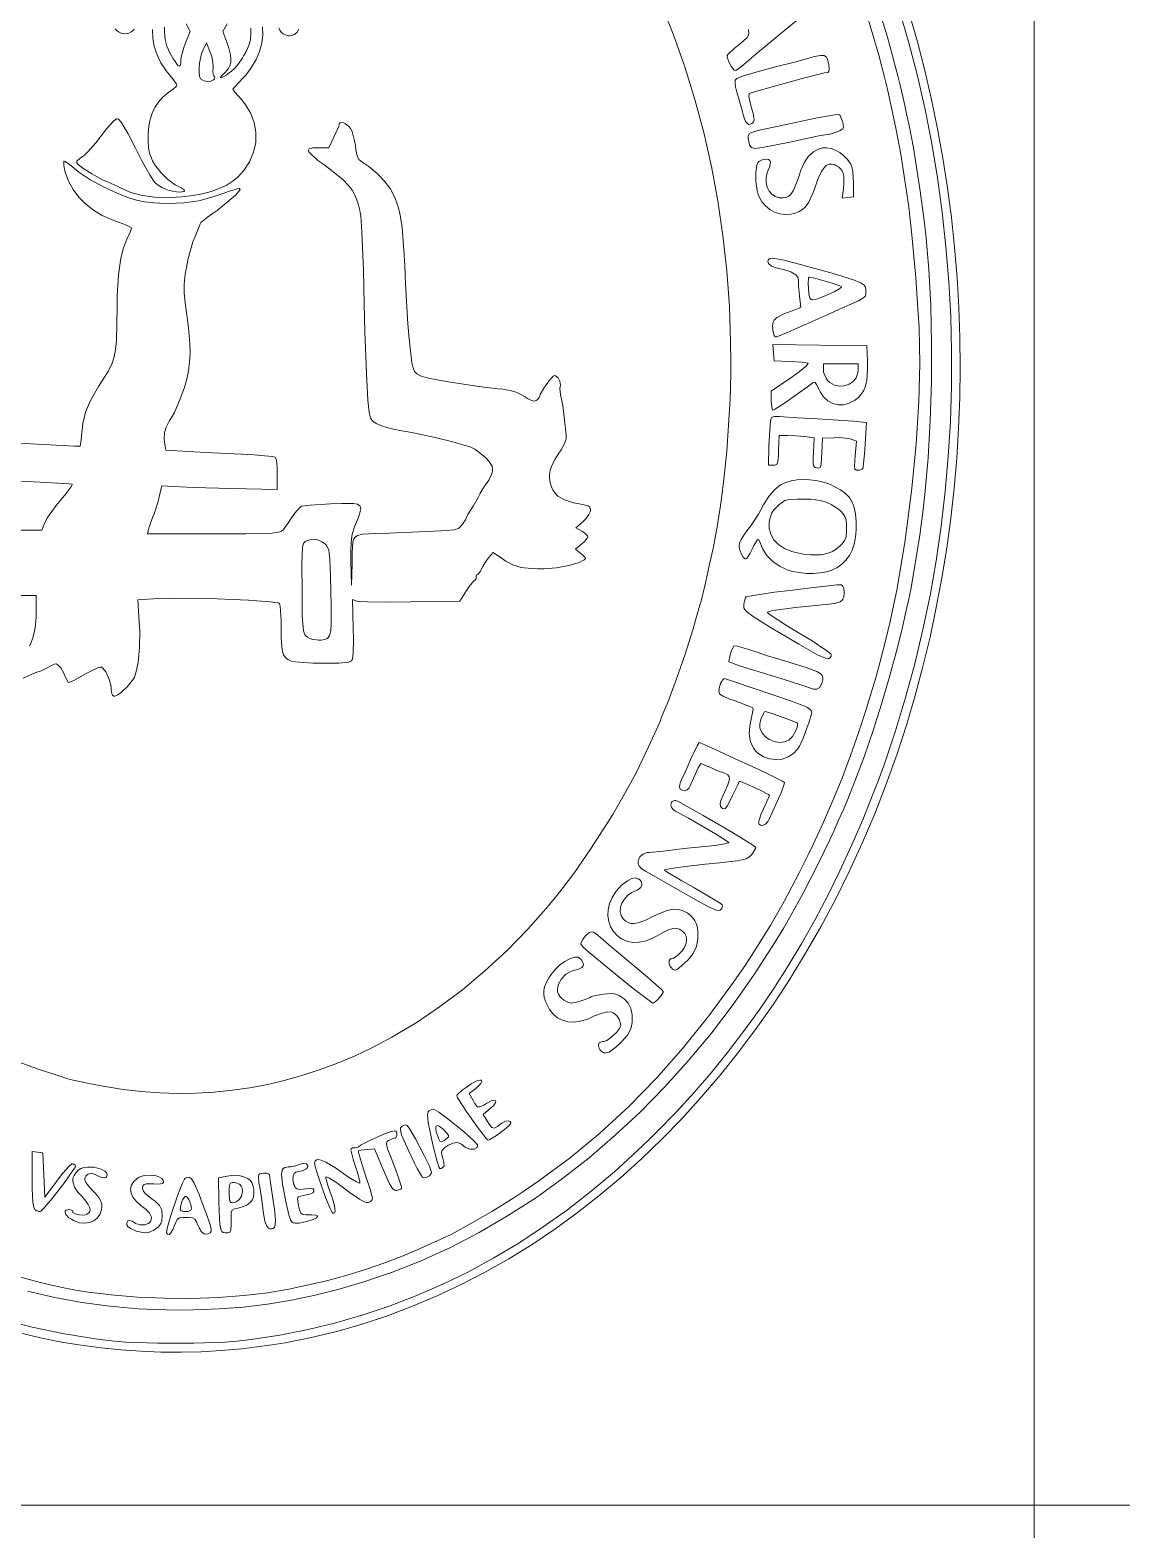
# Model space of a CAD drawing. Header units: millimetres. Extents: x 701 to 3045, y -109 to 653.
# Drawn here: x 1351.11 to 1370.21, y 19.98 to 46.19 of the extents above; entities that cross this region are included whole.
import ezdxf

# ---------------------------------------------------------------- set-up
doc = ezdxf.new("R2010")
doc.units = ezdxf.units.MM
doc.linetypes.add('XKITLINE00', pattern=[0])
doc.layers.add('G-TEXT 5', color=3, linetype='Continuous', lineweight=5)
doc.layers.add('Otro tipo de objeto', color=4, linetype='Continuous', lineweight=0)

# ---------------------------------------------------------------- blocks, each defined once
blk = doc.blocks.new('UNSA')
at = {"layer": 'G-TEXT 5', "lineweight": 0}
for points in [[(1712.152, -355.305), (1712.491, -355.384), (1712.835, -355.453), (1713.178, -355.51), (1713.524, -355.556), (1713.87, -355.59), (1714.219, -355.615), (1714.569, -355.629), (1714.921, -355.631), (1715.272, -355.623), (1715.624, -355.602), (1715.98, -355.57), (1716.333, -355.528), (1716.511, -355.501), (1716.74, -355.465), (1717.192, -355.376), (1717.641, -355.267), (1718.086, -355.14), (1718.526, -354.994), (1718.961, -354.83), (1719.392, -354.648), (1719.814, -354.45), (1720.232, -354.232), (1720.643, -354), (1721.049, -353.749), (1721.445, -353.482), (1721.835, -353.199), (1722.217, -352.902), (1722.593, -352.589), (1722.959, -352.259), (1723.317, -351.916), (1723.664, -351.558), (1724.004, -351.184), (1724.333, -350.798), (1724.653, -350.398), (1724.962, -349.985), (1725.261, -349.559), (1725.548, -349.12), (1725.825, -348.67), (1726.09, -348.207), (1726.345, -347.732), (1726.585, -347.245), (1726.814, -346.747), (1727.03, -346.24), (1727.232, -345.721), (1727.42, -345.193), (1727.509, -344.924), (1727.59, -344.674), (1727.737, -344.172), (1727.873, -343.665), (1727.996, -343.154), (1728.105, -342.64), (1728.202, -342.123), (1728.287, -341.603), (1728.358, -341.082), (1728.416, -340.558), (1728.463, -340.033), (1728.495, -339.507), (1728.515, -338.98), (1728.521, -338.454), (1728.517, -337.927), (1728.499, -337.401), (1728.469, -336.878), (1728.426, -336.354), (1728.37, -335.833), (1728.301, -335.313), (1728.222, -334.798), (1728.129, -334.285), (1728.022, -333.775), (1727.905, -333.27), (1727.776, -332.767), (1727.632, -332.271)], [(1727.46, -332.207), (1727.626, -332.783), (1727.776, -333.363), (1727.909, -333.951), (1728.026, -334.543), (1728.125, -335.14), (1728.208, -335.742), (1728.275, -336.346), (1728.325, -336.953), (1728.358, -337.561), (1728.372, -338.171), (1728.37, -338.784), (1728.352, -339.394), (1728.315, -340.005), (1728.261, -340.615), (1728.19, -341.221), (1728.103, -341.826), (1727.996, -342.428), (1727.873, -343.024), (1727.731, -343.619), (1727.571, -344.207), (1727.396, -344.787), (1727.2, -345.363), (1727.094, -345.648), (1727.006, -345.882), (1726.822, -346.343), (1726.628, -346.792), (1726.423, -347.233), (1726.211, -347.661), (1725.991, -348.081), (1725.758, -348.492), (1725.518, -348.892), (1725.269, -349.284), (1725.011, -349.666), (1724.74, -350.038), (1724.461, -350.402), (1724.174, -350.756), (1723.875, -351.103), (1723.565, -351.441), (1723.246, -351.77), (1723.082, -351.93), (1722.886, -352.12), (1722.486, -352.482), (1722.08, -352.823), (1721.665, -353.145), (1721.245, -353.446), (1720.819, -353.727), (1720.382, -353.985), (1719.941, -354.226), (1719.493, -354.444), (1719.036, -354.644), (1718.573, -354.822), (1718.102, -354.98), (1717.625, -355.117), (1717.14, -355.235), (1716.647, -355.332), (1716.147, -355.408), (1715.895, -355.437), (1715.699, -355.455), (1715.145, -355.473), (1714.516, -355.473), (1713.956, -355.455), (1713.754, -355.437), (1713.463, -355.404), (1712.887, -355.313), (1712.321, -355.194), (1711.761, -355.049)], [(1712.24, -354.568), (1712.715, -354.677), (1713.192, -354.764), (1713.678, -354.828), (1714.167, -354.873), (1714.662, -354.893), (1714.911, -354.895), (1715.139, -354.893), (1715.584, -354.877), (1716.012, -354.845), (1716.43, -354.794), (1716.847, -354.725), (1717.261, -354.638), (1717.684, -354.531), (1718.114, -354.402), (1718.336, -354.329), (1718.597, -354.24), (1719.115, -354.036), (1719.624, -353.802), (1720.127, -353.543), (1720.622, -353.254), (1721.108, -352.941), (1721.583, -352.601), (1722.047, -352.237), (1722.5, -351.847), (1722.941, -351.435), (1723.367, -351), (1723.782, -350.541), (1724.18, -350.062), (1724.562, -349.563), (1724.928, -349.042), (1725.277, -348.502), (1725.445, -348.225), (1725.542, -348.055), (1725.787, -347.609), (1726.039, -347.121), (1726.25, -346.693), (1726.316, -346.541), (1726.407, -346.337), (1726.478, -346.173), (1726.551, -346.01), (1726.698, -345.638), (1726.852, -345.223), (1727.004, -344.781), (1727.149, -344.324), (1727.284, -343.867), (1727.406, -343.425), (1727.509, -343.008), (1727.549, -342.818), (1727.59, -342.638), (1727.62, -342.515), (1727.666, -342.295), (1727.818, -341.373), (1727.871, -340.973), (1727.905, -340.666), (1727.962, -340.027), (1728, -339.368), (1728.02, -338.699), (1728.024, -338.032), (1728.008, -337.373), (1727.974, -336.736), (1727.921, -336.128), (1727.887, -335.841), (1727.82, -335.336), (1727.705, -334.618), (1727.626, -334.202), (1727.588, -334.026), (1727.555, -333.882), (1727.519, -333.723), (1727.483, -333.547), (1727.432, -333.359), (1727.383, -333.171), (1727.335, -332.989), (1727.252, -332.688), (1727.042, -332.009)], [(1726.921, -332.389), (1727.103, -333.001), (1727.204, -333.387), (1727.246, -333.571), (1727.301, -333.808), (1727.398, -334.272), (1727.485, -334.731), (1727.559, -335.19), (1727.624, -335.655), (1727.681, -336.134), (1727.749, -336.886), (1727.786, -337.428), (1727.804, -337.757), (1727.816, -338.386), (1727.8, -339.041), (1727.753, -339.78), (1727.715, -340.207), (1727.675, -340.609), (1727.561, -341.464), (1727.42, -342.307), (1727.301, -342.881), (1727.22, -343.222), (1727.179, -343.374), (1727.119, -343.604), (1727.048, -343.863), (1726.995, -344.053), (1726.878, -344.437), (1726.749, -344.827), (1726.609, -345.221), (1726.46, -345.614), (1726.3, -346.006), (1726.13, -346.392), (1725.954, -346.774), (1725.862, -346.962), (1725.712, -347.267), (1725.457, -347.756), (1725.219, -348.174), (1724.946, -348.611), (1724.778, -348.866), (1724.568, -349.175), (1724.137, -349.765), (1723.689, -350.323), (1723.222, -350.849), (1722.739, -351.342), (1722.235, -351.807), (1721.712, -352.239), (1721.17, -352.643), (1720.889, -352.833), (1720.728, -352.939), (1720.344, -353.177), (1719.953, -353.405), (1719.634, -353.577), (1719.533, -353.626), (1719.394, -353.686), (1719.196, -353.777), (1719.058, -353.84), (1718.767, -353.961), (1718.462, -354.076), (1718.144, -354.186), (1717.819, -354.285), (1717.484, -354.378), (1717.146, -354.458), (1716.804, -354.531), (1716.635, -354.562), (1716.439, -354.594), (1716.018, -354.644), (1715.569, -354.677), (1715.107, -354.693), (1714.634, -354.691), (1714.163, -354.671), (1713.702, -354.632), (1713.257, -354.576), (1713.047, -354.541), (1712.905, -354.515), (1712.529, -354.43), (1712.117, -354.323)], [(1712.018, -350.539), (1712.412, -350.689), (1712.61, -350.752), (1712.812, -350.816), (1712.93, -350.857), (1712.988, -350.873), (1713.261, -350.933), (1713.435, -350.968), (1713.595, -350.998), (1713.912, -351.049), (1714.229, -351.085), (1714.549, -351.107), (1714.866, -351.115), (1715.181, -351.111), (1715.497, -351.093), (1715.812, -351.061), (1716.123, -351.016), (1716.435, -350.958), (1716.744, -350.885), (1717.049, -350.8), (1717.352, -350.701), (1717.651, -350.59), (1717.948, -350.465), (1718.241, -350.327), (1718.387, -350.252), (1718.603, -350.137), (1719.026, -349.884), (1719.436, -349.608), (1719.836, -349.306), (1720.226, -348.979), (1720.606, -348.627), (1720.974, -348.249), (1721.332, -347.847), (1721.506, -347.635), (1721.593, -347.526), (1721.779, -347.277), (1722.072, -346.857), (1722.458, -346.248), (1722.712, -345.806), (1722.858, -345.535), (1722.919, -345.411), (1723.082, -345.068), (1723.286, -344.625), (1723.305, -344.571), (1723.321, -344.524), (1723.369, -344.409), (1723.424, -344.28), (1723.565, -343.902), (1723.721, -343.453), (1723.86, -343.008), (1723.915, -342.818), (1723.951, -342.695), (1723.98, -342.6), (1724.002, -342.527), (1724.065, -342.258), (1724.111, -342.05), (1724.143, -341.907), (1724.178, -341.757), (1724.216, -341.577), (1724.287, -341.193), (1724.35, -340.783), (1724.404, -340.354), (1724.447, -339.912), (1724.481, -339.459), (1724.505, -339.006), (1724.517, -338.557), (1724.517, -338.337), (1724.515, -338.02), (1724.493, -337.389), (1724.449, -336.765), (1724.382, -336.148), (1724.291, -335.542), (1724.18, -334.941), (1724.048, -334.353), (1723.893, -333.773), (1723.717, -333.205), (1723.521, -332.649), (1723.303, -332.106)], [(1716.98, -332.55), (1716.948, -332.601), (1716.901, -332.639), (1716.847, -332.66), (1716.814, -332.662), (1716.79, -332.662), (1716.746, -332.649), (1716.705, -332.631), (1716.673, -332.603), (1716.647, -332.567), (1716.629, -332.526)], [(1716.346, -332.504), (1716.348, -332.647), (1716.329, -332.793), (1716.291, -332.936), (1716.232, -333.078), (1716.154, -333.213), (1716.057, -333.345), (1715.998, -333.405), (1715.867, -333.547), (1715.826, -333.597), (1715.86, -333.646), (1715.976, -333.777), (1716.036, -333.85), (1716.133, -334.008), (1716.196, -334.173), (1716.226, -334.347), (1716.224, -334.523), (1716.188, -334.695), (1716.119, -334.861), (1716.018, -335.014), (1715.955, -335.083), (1715.911, -335.127), (1715.816, -335.204), (1715.707, -335.273), (1715.586, -335.33), (1715.448, -335.378), (1715.295, -335.419), (1715.125, -335.449), (1714.935, -335.471), (1714.834, -335.477), (1714.704, -335.485), (1714.464, -335.479), (1714.243, -335.449), (1714.047, -335.396), (1713.961, -335.36), (1713.805, -335.289), (1713.647, -335.218), (1713.552, -335.176), (1713.364, -335.073), (1713.205, -334.972), (1713.128, -334.911), (1713.102, -334.881), (1713.097, -334.871), (1713.104, -334.853), (1713.16, -334.798), (1713.199, -334.77), (1713.223, -334.756), (1713.294, -334.689), (1713.431, -334.533), (1713.526, -334.41), (1713.625, -334.281), (1713.74, -334.155), (1713.793, -334.113), (1713.809, -334.111), (1713.827, -334.115), (1713.878, -334.171), (1713.997, -334.372), (1714.126, -334.622), (1714.233, -334.832), (1714.375, -335.091), (1714.446, -335.2), (1714.466, -335.224), (1714.502, -335.259), (1714.599, -335.317), (1714.716, -335.362), (1714.84, -335.388), (1714.896, -335.39), (1714.937, -335.388), (1714.971, -335.38), (1714.981, -335.37), (1714.973, -335.35), (1714.923, -335.313), (1714.876, -335.293), (1714.816, -335.263), (1714.688, -335.172), (1714.567, -335.051), (1714.464, -334.915), (1714.425, -334.844), (1714.403, -334.798), (1714.371, -334.711), (1714.353, -334.618), (1714.345, -334.503), (1714.345, -334.43), (1714.345, -334.363), (1714.357, -334.238), (1714.381, -334.121), (1714.417, -334.014), (1714.464, -333.915), (1714.524, -333.824), (1714.597, -333.741), (1714.684, -333.666), (1714.733, -333.632), (1714.779, -333.599), (1714.844, -333.543), (1714.85, -333.527), (1714.842, -333.506), (1714.771, -333.407), (1714.718, -333.343), (1714.664, -333.274), (1714.571, -333.137), (1714.502, -332.995), (1714.454, -332.85), (1714.427, -332.702), (1714.423, -332.552)], [(1714.102, -332.546), (1714.06, -332.589), (1714.009, -332.617), (1713.95, -332.629), (1713.888, -332.621), (1713.827, -332.595), (1713.799, -332.571), (1713.771, -332.54)], [(1714.634, -332.51), (1714.632, -332.597), (1714.642, -332.73), (1714.672, -332.843), (1714.733, -332.973), (1714.779, -333.056), (1714.816, -333.114), (1714.868, -333.183), (1714.894, -333.193), (1714.906, -333.183), (1714.917, -333.141), (1714.917, -333.09), (1714.923, -333.035), (1714.967, -332.87), (1715.001, -332.783), (1715.082, -332.587), (1715.012, -332.455)], [(1715.725, -332.453), (1715.652, -332.587), (1715.723, -332.777), (1715.757, -332.876), (1715.786, -332.997), (1715.792, -333.068), (1715.788, -333.128), (1715.774, -333.185), (1715.749, -333.236), (1715.711, -333.282), (1715.689, -333.304), (1715.644, -333.347), (1715.606, -333.393), (1715.624, -333.395), (1715.701, -333.353), (1715.763, -333.312), (1715.796, -333.288), (1715.86, -333.227), (1715.925, -333.151), (1715.988, -333.058), (1716.018, -333.005), (1716.057, -332.936), (1716.107, -332.831), (1716.131, -332.734), (1716.139, -332.613), (1716.139, -332.53)], [(1724.827, -332.552), (1724.835, -332.609), (1724.827, -332.653), (1724.802, -332.694), (1724.732, -332.759), (1724.657, -332.819), (1724.576, -332.886), (1724.465, -332.989), (1724.455, -333.009), (1724.455, -333.038), (1724.483, -333.118), (1724.53, -333.203), (1724.576, -333.262), (1724.592, -333.268), (1724.616, -333.262), (1724.705, -333.201), (1724.754, -333.157), (1724.954, -332.981), (1725.36, -332.647), (1725.75, -332.326)], [(1712.273, -343.307), (1712.299, -343.267), (1712.342, -343.15), (1712.372, -342.992), (1712.39, -342.806), (1712.39, -342.703), (1712.39, -342.43), (1711.165, -342.43)], [(1711.875, -341.286), (1712.489, -341.286), (1712.552, -341.141), (1712.588, -341.07), (1712.74, -340.86), (1712.829, -340.753), (1712.912, -340.653), (1712.996, -340.54), (1713.021, -340.496), (1713.021, -340.488), (1712.96, -340.478), (1712.459, -340.449), (1712.097, -340.433)], [(1711.751, -339.766), (1712.299, -339.782), (1712.744, -339.803), (1713.059, -339.821), (1713.158, -339.821), (1713.174, -339.752), (1713.197, -339.538), (1713.209, -339.427), (1713.255, -339.229), (1713.342, -339.024), (1713.479, -338.784), (1713.576, -338.634), (1713.647, -338.523), (1713.72, -338.372), (1713.752, -338.262), (1713.777, -338.135), (1713.793, -337.981), (1713.803, -337.682), (1713.805, -337.405), (1713.807, -337.195), (1713.827, -336.835), (1713.87, -336.542), (1713.918, -336.362), (1713.956, -336.257), (1713.977, -336.209), (1714.037, -336.075), (1714.056, -336.021), (1714.054, -336.015), (1714.017, -335.993), (1713.91, -335.944), (1713.809, -335.91), (1713.716, -335.875), (1713.546, -335.798), (1713.391, -335.704), (1713.255, -335.596), (1713.136, -335.477), (1713.037, -335.344), (1712.958, -335.198), (1712.899, -335.043), (1712.879, -334.96), (1712.873, -334.915), (1712.873, -334.857), (1712.879, -334.851), (1712.897, -334.859), (1712.996, -334.927), (1713.061, -334.98), (1713.138, -335.041), (1713.33, -335.168), (1713.558, -335.293), (1713.807, -335.41), (1713.934, -335.461), (1714.009, -335.489), (1714.142, -335.532), (1714.282, -335.558), (1714.448, -335.576), (1714.551, -335.582), (1714.7, -335.588), (1714.971, -335.58), (1715.23, -335.542), (1715.501, -335.469), (1715.652, -335.416), (1715.765, -335.376), (1715.925, -335.33), (1715.947, -335.33), (1715.951, -335.338), (1715.933, -335.368), (1715.869, -335.443), (1715.723, -335.574), (1715.551, -335.712), (1715.466, -335.77), (1715.383, -335.829), (1715.266, -335.922), (1715.254, -335.942), (1715.234, -336.009), (1715.167, -336.162), (1715.127, -336.259), (1715.044, -336.55), (1715.016, -336.704), (1714.995, -336.823), (1714.973, -336.995), (1714.975, -337.153), (1714.999, -337.371), (1715.022, -337.529), (1715.052, -337.751), (1715.076, -338.032), (1715.078, -338.2), (1715.07, -338.357), (1715.052, -338.507), (1715.022, -338.652), (1714.979, -338.798), (1714.955, -338.873), (1714.908, -339), (1714.805, -339.237), (1714.765, -339.305), (1714.721, -339.374), (1714.66, -339.489), (1714.632, -339.592), (1714.628, -339.695), (1714.634, -339.752), (1714.654, -339.894), (1715.046, -339.918), (1715.472, -339.942), (1715.978, -339.964), (1716.196, -339.976), (1716.513, -340.005), (1716.562, -340.015), (1716.57, -340.025), (1716.586, -340.067), (1716.6, -340.187), (1716.602, -340.308), (1716.602, -340.579), (1715.804, -340.561), (1715.135, -340.544), (1714.793, -340.528), (1714.583, -340.514), (1714.547, -340.686), (1714.528, -340.763), (1714.476, -340.934), (1714.45, -341.003), (1714.421, -341.066), (1714.375, -341.199), (1714.361, -341.248), (1714.338, -341.353), (1715.48, -341.353), (1716.055, -341.351), (1716.513, -341.339), (1716.653, -341.32), (1716.675, -341.308), (1716.705, -341.282), (1716.798, -341.155), (1716.851, -341.076), (1716.903, -340.999), (1717, -340.886), (1717.029, -340.868), (1717.176, -340.854), (1717.528, -340.831), (1717.73, -340.821), (1717.924, -340.823), (1718.003, -340.837), (1718.047, -340.868), (1718.06, -340.918), (1718.031, -341.031), (1717.983, -341.147), (1717.948, -341.23), (1717.908, -341.357), (1717.89, -341.49), (1717.886, -341.68), (1717.888, -341.822), (1717.896, -342.246), (1717.906, -341.874), (1717.908, -341.678), (1717.92, -341.498), (1717.938, -341.44), (1717.959, -341.409), (1717.999, -341.379), (1718.09, -341.357), (1718.31, -341.345), (1718.549, -341.339), (1719.08, -341.32), (1719.454, -341.302), (1719.557, -341.294), (1719.689, -341.28), (1719.765, -341.258), (1719.812, -341.215), (1719.836, -341.185), (1719.889, -341.106), (1719.903, -341.07), (1719.929, -341.015), (1720.02, -340.868), (1720.111, -340.72), (1720.139, -340.662), (1720.143, -340.645), (1720.198, -340.554), (1720.236, -340.498), (1720.293, -340.415), (1720.342, -340.32), (1720.358, -340.267), (1720.36, -340.219), (1720.35, -340.172), (1720.307, -340.102), (1720.261, -340.045), (1720.202, -339.989), (1720.048, -339.877), (1719.978, -339.843), (1719.905, -339.815), (1719.664, -339.746), (1719.335, -339.667), (1718.949, -339.586), (1718.741, -339.548), (1718.63, -339.526), (1718.452, -339.481), (1718.326, -339.429), (1718.268, -339.384), (1718.241, -339.352), (1718.231, -339.336), (1718.223, -339.311), (1718.205, -339.229), (1718.183, -339.02), (1718.157, -338.549), (1718.132, -337.826), (1718.12, -337.345), (1718.106, -336.75), (1718.078, -336.081), (1718.06, -335.805), (1718.049, -335.744), (1718.035, -335.677), (1718.003, -335.558), (1717.963, -335.453), (1717.91, -335.358), (1717.841, -335.267), (1717.75, -335.176), (1717.572, -335.03), (1717.411, -334.911), (1717.31, -334.836), (1717.197, -334.737), (1717.154, -334.687), (1717.148, -334.673), (1717.144, -334.657), (1717.156, -334.634), (1717.219, -334.616), (1717.32, -334.616), (1717.502, -334.616), (1717.589, -334.434), (1717.625, -334.357), (1717.676, -334.238), (1717.68, -334.214), (1717.682, -334.2), (1717.692, -334.182), (1717.726, -334.171), (1717.789, -334.194), (1717.853, -334.246), (1717.878, -334.283), (1717.906, -334.335), (1717.952, -334.497), (1717.967, -334.578), (1717.975, -334.654), (1717.995, -334.758), (1718.027, -334.82), (1718.086, -334.869), (1718.13, -334.899), (1718.201, -334.946), (1718.343, -335.065), (1718.472, -335.198), (1718.573, -335.33), (1718.605, -335.39), (1718.66, -335.501), (1718.718, -335.667), (1718.749, -335.79), (1718.783, -336.007), (1718.813, -336.403), (1718.826, -336.67), (1718.838, -336.991), (1718.882, -337.686), (1718.906, -337.951), (1718.925, -338.159), (1718.951, -338.363), (1718.971, -338.456), (1718.999, -338.521), (1719.036, -338.562), (1719.115, -338.602), (1719.196, -338.624), (1719.268, -338.642), (1719.551, -338.695), (1720.117, -338.78), (1720.453, -338.82), (1720.538, -338.83), (1720.669, -338.853), (1720.772, -338.883), (1720.867, -338.927), (1720.918, -338.958), (1720.968, -338.99), (1721.041, -339.028), (1721.087, -339.039), (1721.12, -339.028), (1721.136, -339.014), (1721.172, -338.974), (1721.182, -338.948), (1721.19, -338.919), (1721.253, -338.81), (1721.34, -338.687), (1721.419, -338.6), (1721.439, -338.59), (1721.461, -338.594), (1721.504, -338.632), (1721.536, -338.691), (1721.546, -338.758), (1721.54, -338.786), (1721.534, -338.816), (1721.544, -338.921), (1721.556, -338.978), (1721.585, -339.115), (1721.605, -339.265), (1721.619, -339.419), (1721.637, -339.57), (1721.645, -339.621), (1721.643, -339.699), (1721.617, -339.778), (1721.556, -339.887), (1721.506, -339.964), (1721.447, -340.057), (1721.389, -340.176), (1721.364, -340.249), (1721.352, -340.318), (1721.352, -340.385), (1721.37, -340.486), (1721.399, -340.561), (1721.411, -340.587), (1721.439, -340.633), (1721.5, -340.694), (1721.615, -340.761), (1721.775, -340.811), (1721.874, -340.831), (1721.938, -340.843), (1722.021, -340.866), (1722.06, -340.89), (1722.072, -340.926), (1722.07, -340.953), (1722.066, -340.969), (1722.043, -341.015), (1721.987, -341.092), (1721.938, -341.141), (1721.813, -341.248), (1721.92, -341.308), (1721.963, -341.335), (1722.019, -341.385), (1722.025, -341.403), (1722.019, -341.422), (1721.961, -341.49), (1721.918, -341.529), (1721.807, -341.62), (1721.904, -341.7), (1721.938, -341.727), (1721.977, -341.763), (1721.983, -341.785), (1721.961, -341.806), (1721.938, -341.818), (1721.87, -341.85), (1721.69, -341.905), (1721.477, -341.943), (1721.255, -341.963), (1721.15, -341.963), (1721.037, -341.959), (1720.861, -341.941), (1720.724, -341.901), (1720.59, -341.83), (1720.515, -341.777), (1720.372, -341.676), (1720.291, -341.773), (1720.255, -341.82), (1720.188, -341.925), (1720.166, -341.965), (1720.147, -342.006), (1720.111, -342.056), (1720.099, -342.06), (1720.087, -342.062), (1720.073, -342.091), (1720.071, -342.111), (1720.071, -342.131), (1720.057, -342.159), (1720.048, -342.161), (1720.03, -342.171), (1719.951, -342.27), (1719.907, -342.343), (1719.788, -342.525), (1718.929, -342.539), (1718.579, -342.543), (1718.177, -342.539), (1718.017, -342.531), (1717.989, -342.525), (1717.916, -342.499), (1717.928, -342.996), (1717.932, -343.198), (1717.924, -343.435), (1717.914, -343.532), (1717.908, -343.55), (1717.898, -343.568), (1717.851, -343.592), (1717.676, -343.609), (1717.411, -343.611), (1717.219, -343.609), (1716.914, -343.588), (1716.851, -343.576), (1716.794, -343.552), (1716.738, -343.507), (1716.711, -343.465), (1716.685, -343.374), (1716.671, -343.172), (1716.669, -343.02), (1716.667, -342.857), (1716.651, -342.612), (1716.639, -342.57), (1716.62, -342.557), (1716.479, -342.537), (1716.101, -342.507), (1715.414, -342.479), (1714.751, -342.473), (1714.52, -342.481), (1714.169, -342.505), (1714.193, -342.899), (1714.199, -343.047), (1714.195, -343.338), (1714.171, -343.598), (1714.14, -343.752), (1714.116, -343.833), (1714.102, -343.863), (1714.074, -343.908), (1713.987, -344.015), (1713.884, -344.114), (1713.815, -344.164), (1713.779, -344.181), (1713.764, -344.183), (1713.748, -344.183), (1713.724, -344.17), (1713.712, -344.144), (1713.706, -344.102), (1713.704, -344.071), (1713.7, -344.011), (1713.663, -343.879), (1713.607, -343.76), (1713.558, -343.699), (1713.53, -343.679), (1713.516, -343.677), (1713.481, -343.685), (1713.322, -343.758), (1713.227, -343.813), (1713.037, -343.916), (1712.964, -343.946), (1712.95, -343.94), (1712.914, -343.879), (1712.895, -343.833), (1712.877, -343.784), (1712.825, -343.691), (1712.794, -343.661), (1712.774, -343.643), (1712.74, -343.623), (1712.705, -343.625), (1712.657, -343.649), (1712.62, -343.671), (1712.572, -343.699), (1712.465, -343.748), (1712.424, -343.762), (1712.319, -343.801), (1712.166, -343.873)]]:
    blk.add_lwpolyline(points, dxfattribs=at)
for points in [[(1715.305, -332.91), (1715.28, -332.971), (1715.246, -333.143), (1715.24, -333.227), (1715.24, -333.29), (1715.244, -333.369), (1715.262, -333.413), (1715.299, -333.44), (1715.329, -333.45), (1715.367, -333.46), (1715.442, -333.454), (1715.485, -333.434), (1715.503, -333.413), (1715.511, -333.393), (1715.503, -333.371), (1715.493, -333.359), (1715.483, -333.341), (1715.474, -333.266), (1715.48, -333.221), (1715.483, -333.197), (1715.478, -333.135), (1715.456, -333.025), (1715.43, -332.951), (1715.365, -332.783), (1715.305, -332.91)], [(1725.9, -333.05), (1725.676, -333.11), (1725.275, -333.213), (1725.021, -333.28), (1724.72, -333.365), (1724.622, -333.407), (1724.594, -333.44), (1724.592, -333.494), (1724.602, -333.551), (1724.629, -333.668), (1724.653, -333.739), (1724.679, -333.822), (1724.72, -333.99), (1724.738, -334.06), (1724.776, -334.159), (1724.81, -334.196), (1724.833, -334.208), (1724.859, -334.206), (1724.887, -334.192), (1724.901, -334.182), (1724.916, -334.167), (1724.928, -334.133), (1724.916, -334.042), (1724.881, -333.921), (1724.855, -333.83), (1724.835, -333.725), (1724.837, -333.682), (1724.841, -333.672), (1724.889, -333.654), (1725.265, -333.545), (1725.764, -333.411), (1726.155, -333.312), (1726.215, -333.302), (1726.221, -333.3), (1726.231, -333.286), (1726.237, -333.246), (1726.231, -333.169), (1726.215, -333.092), (1726.203, -333.062), (1726.187, -333.038), (1726.149, -333.009), (1726.082, -333.007), (1725.977, -333.027), (1725.9, -333.05)], [(1725.781, -334.147), (1725.433, -334.22), (1725.021, -334.311), (1724.881, -334.351), (1724.839, -334.374), (1724.819, -334.412), (1724.821, -334.446), (1724.825, -334.485), (1724.847, -334.566), (1724.865, -334.596), (1724.881, -334.614), (1724.938, -334.63), (1725.073, -334.614), (1725.34, -334.562), (1725.548, -334.517), (1726.056, -334.41), (1726.233, -334.38), (1726.254, -334.378), (1726.339, -334.351), (1726.387, -334.333), (1726.425, -334.317), (1726.472, -334.289), (1726.488, -334.258), (1726.482, -334.21), (1726.472, -334.173), (1726.458, -334.129), (1726.427, -334.056), (1726.415, -334.04), (1726.369, -334.038), (1726.025, -334.097), (1725.781, -334.147)], [(1726.017, -334.657), (1725.963, -334.689), (1725.874, -334.764), (1725.803, -334.867), (1725.742, -335.008), (1725.71, -335.101), (1725.674, -335.214), (1725.609, -335.37), (1725.558, -335.437), (1725.522, -335.467), (1725.479, -335.483), (1725.431, -335.491), (1725.405, -335.491), (1725.364, -335.489), (1725.294, -335.469), (1725.233, -335.429), (1725.186, -335.372), (1725.154, -335.305), (1725.136, -335.226), (1725.136, -335.142), (1725.154, -335.053), (1725.172, -335.006), (1725.192, -334.954), (1725.211, -334.867), (1725.205, -334.849), (1725.199, -334.838), (1725.176, -334.824), (1725.132, -334.816), (1725.065, -334.828), (1725.007, -334.859), (1724.99, -334.881), (1724.974, -334.921), (1724.956, -335.049), (1724.958, -335.208), (1724.978, -335.364), (1724.996, -335.431), (1725.013, -335.475), (1725.059, -335.56), (1725.122, -335.631), (1725.197, -335.691), (1725.281, -335.738), (1725.374, -335.768), (1725.469, -335.782), (1725.568, -335.776), (1725.617, -335.764), (1725.651, -335.754), (1725.714, -335.73), (1725.769, -335.695), (1725.817, -335.653), (1725.88, -335.568), (1725.957, -335.4), (1725.997, -335.285), (1726.039, -335.164), (1726.1, -335.032), (1726.142, -334.97), (1726.185, -334.927), (1726.231, -334.905), (1726.28, -334.903), (1726.332, -334.917), (1726.361, -334.931), (1726.405, -334.956), (1726.452, -335.004), (1726.474, -335.043), (1726.494, -335.115), (1726.494, -335.245), (1726.486, -335.326), (1726.462, -335.497), (1726.559, -335.485), (1726.658, -335.475), (1726.658, -335.214), (1726.656, -335.142), (1726.65, -335.03), (1726.634, -334.952), (1726.607, -334.891), (1726.587, -334.861), (1726.557, -334.822), (1726.49, -334.756), (1726.419, -334.701), (1726.345, -334.659), (1726.268, -334.63), (1726.193, -334.618), (1726.118, -334.62), (1726.049, -334.64), (1726.017, -334.657)], [(1725.174, -336.569), (1725.168, -336.581), (1725.166, -336.603), (1725.178, -336.637), (1725.229, -336.68), (1725.308, -336.714), (1725.356, -336.724), (1725.437, -336.74), (1725.566, -336.783), (1725.651, -336.831), (1725.686, -336.872), (1725.696, -336.904), (1725.698, -336.92), (1725.702, -337.025), (1725.718, -337.199), (1725.74, -337.401), (1725.542, -337.478), (1725.447, -337.517), (1725.324, -337.579), (1725.275, -337.626), (1725.257, -337.66), (1725.249, -337.725), (1725.253, -337.781), (1725.259, -337.836), (1725.277, -337.895), (1725.292, -337.915), (1725.3, -337.917), (1725.32, -337.913), (1725.423, -337.874), (1725.488, -337.846), (1725.781, -337.715), (1726.203, -337.529), (1726.456, -337.418), (1726.749, -337.286), (1726.842, -337.232), (1726.87, -337.203), (1726.878, -337.161), (1726.876, -337.118), (1726.876, -337.092), (1726.87, -337.05), (1726.846, -337.013), (1726.797, -336.977), (1726.66, -336.92), (1726.286, -336.807), (1725.983, -336.724), (1725.738, -336.655), (1725.419, -336.571), (1725.255, -336.54), (1725.201, -336.546), (1725.182, -336.561)], [(1726.165, -336.943), (1726.27, -336.973), (1726.423, -337.023), (1726.448, -337.038), (1726.452, -337.046), (1726.421, -337.072), (1726.322, -337.128), (1726.138, -337.213), (1726.013, -337.258), (1725.952, -337.27), (1725.936, -337.27), (1725.922, -337.266), (1725.9, -337.242), (1725.878, -337.163), (1725.872, -337.064), (1725.87, -336.989), (1725.876, -336.884), (1725.886, -336.872), (1725.963, -336.888)], [(1725.265, -338.194), (1725.275, -338.337), (1725.546, -338.347), (1725.764, -338.357), (1725.862, -338.372), (1725.868, -338.376), (1725.864, -338.388), (1725.839, -338.42), (1725.712, -338.525), (1725.568, -338.628), (1725.225, -338.863), (1725.225, -339.032), (1725.227, -339.097), (1725.239, -339.17), (1725.249, -339.194), (1725.255, -339.196), (1725.283, -339.184), (1725.471, -339.059), (1725.599, -338.968), (1725.855, -338.786), (1725.957, -338.711), (1725.969, -338.707), (1725.991, -338.715), (1726.027, -338.764), (1726.054, -338.826), (1726.078, -338.877), (1726.138, -338.964), (1726.213, -339.03), (1726.3, -339.077), (1726.393, -339.099), (1726.49, -339.099), (1726.587, -339.075), (1726.68, -339.026), (1726.725, -338.992), (1726.751, -338.966), (1726.797, -338.913), (1726.834, -338.857), (1726.864, -338.79), (1726.892, -338.675), (1726.906, -338.473), (1726.902, -338.345), (1726.892, -338.068), (1726.074, -338.058), (1725.255, -338.052)], [(1726.741, -338.499), (1726.739, -338.545), (1726.708, -338.628), (1726.654, -338.693), (1726.583, -338.741), (1726.5, -338.772), (1726.413, -338.778), (1726.326, -338.76), (1726.25, -338.715), (1726.215, -338.681), (1726.183, -338.636), (1726.138, -338.533), (1726.134, -338.487), (1726.134, -338.388), (1726.438, -338.388), (1726.741, -338.388)], [(1725.213, -339.388), (1725.197, -339.538), (1725.184, -339.821), (1725.174, -340.156), (1725.259, -340.156), (1725.287, -340.156), (1725.322, -340.142), (1725.34, -340.092), (1725.35, -339.982), (1725.354, -339.894), (1725.364, -339.635), (1725.508, -339.635), (1725.657, -339.641), (1725.811, -339.655), (1725.973, -339.679), (1725.961, -339.934), (1725.957, -340.019), (1725.957, -340.126), (1725.969, -340.176), (1725.999, -340.197), (1726.023, -340.201), (1726.047, -340.205), (1726.08, -340.193), (1726.096, -340.142), (1726.104, -340.035), (1726.108, -339.948), (1726.118, -339.685), (1726.324, -339.675), (1726.409, -339.673), (1726.571, -339.687), (1726.619, -339.701), (1726.714, -339.736), (1726.69, -339.989), (1726.682, -340.071), (1726.676, -340.176), (1726.686, -340.225), (1726.712, -340.241), (1726.735, -340.241), (1726.765, -340.239), (1726.811, -340.225), (1726.822, -340.215), (1726.832, -340.181), (1726.852, -339.954), (1726.862, -339.796), (1726.886, -339.408), (1726.654, -339.388), (1726.387, -339.368), (1726.033, -339.348), (1725.688, -339.33), (1725.437, -339.311), (1725.366, -339.305), (1725.279, -339.303), (1725.237, -339.317), (1725.219, -339.356), (1725.213, -339.388)], [(1725.441, -340.474), (1725.387, -340.5), (1725.287, -340.577), (1725.195, -340.684), (1725.097, -340.835), (1725.043, -340.932), (1725, -341.009), (1724.867, -341.211), (1724.8, -341.302), (1724.758, -341.361), (1724.699, -341.45), (1724.669, -341.517), (1724.665, -341.573), (1724.669, -341.601), (1724.677, -341.64), (1724.703, -341.707), (1724.736, -341.759), (1724.77, -341.787), (1724.788, -341.791), (1724.8, -341.781), (1724.855, -341.688), (1724.889, -341.622), (1724.922, -341.555), (1724.978, -341.464), (1724.992, -341.454), (1725.005, -341.46), (1725.037, -341.521), (1725.053, -341.565), (1725.075, -341.622), (1725.15, -341.733), (1725.255, -341.836), (1725.382, -341.923), (1725.455, -341.959), (1725.498, -341.979), (1725.599, -342.01), (1725.714, -342.03), (1725.835, -342.042), (1725.959, -342.042), (1726.078, -342.034), (1726.187, -342.016), (1726.282, -341.987), (1726.32, -341.969), (1726.369, -341.943), (1726.456, -341.88), (1726.529, -341.81), (1726.589, -341.729), (1726.636, -341.636), (1726.672, -341.531), (1726.694, -341.413), (1726.706, -341.28), (1726.708, -341.207), (1726.706, -341.135), (1726.696, -341.005), (1726.674, -340.894), (1726.64, -340.801), (1726.589, -340.718), (1726.52, -340.647), (1726.431, -340.583), (1726.324, -340.524), (1726.26, -340.494), (1726.213, -340.474), (1726.112, -340.443), (1726.003, -340.421), (1725.894, -340.409), (1725.783, -340.407), (1725.676, -340.413), (1725.574, -340.429), (1725.482, -340.455)], [(1726.209, -340.811), (1726.272, -340.839), (1726.401, -340.924), (1726.448, -340.965), (1726.476, -340.995), (1726.512, -341.048), (1726.531, -341.11), (1726.539, -341.195), (1726.539, -341.256), (1726.539, -341.316), (1726.531, -341.405), (1726.506, -341.47), (1726.458, -341.531), (1726.421, -341.569), (1726.395, -341.593), (1726.341, -341.634), (1726.28, -341.668), (1726.211, -341.692), (1726.098, -341.717), (1725.916, -341.721), (1725.809, -341.711), (1725.728, -341.698), (1725.583, -341.662), (1725.457, -341.608), (1725.352, -341.537), (1725.271, -341.456), (1725.215, -341.361), (1725.186, -341.258), (1725.186, -341.149), (1725.199, -341.09), (1725.209, -341.054), (1725.237, -340.987), (1725.275, -340.928), (1725.326, -340.874), (1725.356, -340.848), (1725.397, -340.815), (1725.463, -340.773), (1725.546, -340.753), (1725.674, -340.746), (1725.769, -340.746), (1725.916, -340.748), (1726.078, -340.769), (1726.169, -340.793)], [(1717.077, -341.5), (1717.059, -341.523), (1717.039, -341.587), (1717.029, -341.872), (1717.033, -342.388), (1717.037, -342.79), (1717.057, -343.043), (1717.085, -343.115), (1717.108, -343.138), (1717.126, -343.156), (1717.168, -343.18), (1717.221, -343.196), (1717.287, -343.204), (1717.326, -343.206), (1717.366, -343.206), (1717.431, -343.198), (1717.479, -343.176), (1717.514, -343.127), (1717.534, -343.043), (1717.544, -342.915), (1717.544, -342.628), (1717.538, -342.337), (1717.532, -342.099), (1717.518, -341.795), (1717.5, -341.638), (1717.465, -341.563), (1717.441, -341.535), (1717.423, -341.519), (1717.38, -341.49), (1717.304, -341.46), (1717.197, -341.452), (1717.126, -341.466), (1717.089, -341.488), (1717.077, -341.5)], [(1725.599, -342.333), (1725.281, -342.372), (1724.839, -342.438), (1724.784, -342.454), (1724.774, -342.471), (1724.754, -342.543), (1724.748, -342.59), (1724.746, -342.608), (1724.748, -342.642), (1724.762, -342.675), (1724.798, -342.715), (1724.91, -342.796), (1725.213, -342.984), (1725.461, -343.132), (1725.706, -343.279), (1726.033, -343.463), (1726.169, -343.522), (1726.225, -343.532), (1726.256, -343.518), (1726.27, -343.485), (1726.27, -343.461), (1726.262, -343.449), (1726.177, -343.382), (1725.936, -343.222), (1725.714, -343.087), (1725.492, -342.952), (1725.188, -342.756), (1725.158, -342.727), (1725.16, -342.721), (1725.178, -342.711), (1725.255, -342.691), (1725.647, -342.638), (1726.229, -342.58), (1726.336, -342.566), (1726.427, -342.537), (1726.464, -342.509), (1726.476, -342.491), (1726.49, -342.456), (1726.5, -342.376), (1726.49, -342.301), (1726.468, -342.26), (1726.45, -342.244), (1726.438, -342.242), (1726.375, -342.244), (1725.918, -342.295), (1725.599, -342.333)], [(1724.515, -343.441), (1724.499, -343.495), (1724.485, -343.576), (1724.487, -343.586), (1724.673, -343.653), (1725.528, -343.92), (1725.795, -344.005), (1725.93, -344.051), (1725.965, -344.063), (1726.023, -344.063), (1726.07, -344.031), (1726.104, -343.968), (1726.118, -343.924), (1726.124, -343.9), (1726.126, -343.861), (1726.116, -343.827), (1726.09, -343.796), (1726.019, -343.752), (1725.837, -343.685), (1725.698, -343.643), (1725.38, -343.548), (1725.158, -343.479), (1724.942, -343.408), (1724.633, -343.315), (1724.582, -343.307), (1724.57, -343.313), (1724.532, -343.388), (1724.515, -343.441)], [(1724.354, -343.936), (1724.34, -343.966), (1724.317, -344.043), (1724.313, -344.077), (1724.309, -344.104), (1724.323, -344.144), (1724.382, -344.185), (1724.501, -344.235), (1724.596, -344.269), (1724.831, -344.358), (1724.905, -344.391), (1724.907, -344.409), (1724.887, -344.53), (1724.869, -344.617), (1724.851, -344.702), (1724.841, -344.85), (1724.861, -344.979), (1724.914, -345.09), (1724.952, -345.139), (1724.992, -345.181), (1725.087, -345.244), (1725.192, -345.28), (1725.304, -345.292), (1725.415, -345.282), (1725.518, -345.246), (1725.611, -345.187), (1725.688, -345.104), (1725.718, -345.056), (1725.781, -344.918), (1725.884, -344.635), (1725.928, -344.492), (1725.932, -344.459), (1725.93, -344.449), (1725.912, -344.425), (1725.857, -344.385), (1725.809, -344.36), (1725.56, -344.269), (1724.582, -343.932), (1724.41, -343.879), (1724.398, -343.883), (1724.368, -343.914)], [(1725.387, -344.542), (1725.494, -344.579), (1725.649, -344.639), (1725.674, -344.653), (1725.68, -344.662), (1725.684, -344.682), (1725.678, -344.73), (1725.645, -344.809), (1725.593, -344.89), (1725.562, -344.924), (1725.53, -344.951), (1725.453, -344.983), (1725.366, -344.991), (1725.277, -344.973), (1725.19, -344.938), (1725.116, -344.886), (1725.059, -344.817), (1725.027, -344.74), (1725.023, -344.698), (1725.025, -344.668), (1725.045, -344.587), (1725.075, -344.51), (1725.106, -344.457), (1725.118, -344.451), (1725.184, -344.472)], [(1723.828, -345.268), (1723.719, -345.508), (1723.652, -345.654), (1723.634, -345.698), (1723.62, -345.765), (1723.634, -345.81), (1723.679, -345.832), (1723.713, -345.834), (1723.727, -345.832), (1723.757, -345.82), (1723.794, -345.785), (1723.81, -345.749), (1723.865, -345.616), (1723.949, -345.438), (1723.99, -345.369), (1724, -345.361), (1724.055, -345.381), (1724.202, -345.446), (1724.277, -345.48), (1724.392, -345.525), (1724.414, -345.531), (1724.428, -345.533), (1724.465, -345.557), (1724.481, -345.577), (1724.491, -345.591), (1724.495, -345.632), (1724.469, -345.731), (1724.414, -345.846), (1724.384, -345.911), (1724.346, -346.004), (1724.331, -346.064), (1724.338, -346.105), (1724.35, -346.119), (1724.372, -346.143), (1724.4, -346.153), (1724.42, -346.143), (1724.455, -346.105), (1724.515, -345.994), (1724.556, -345.907), (1724.639, -345.731), (1724.667, -345.672), (1724.687, -345.676), (1724.837, -345.737), (1725.031, -345.826), (1725.176, -345.901), (1725.192, -345.915), (1725.168, -345.973), (1725.087, -346.149), (1725.047, -346.24), (1725.011, -346.349), (1725.002, -346.396), (1725.007, -346.406), (1725.015, -346.418), (1725.035, -346.434), (1725.071, -346.442), (1725.122, -346.42), (1725.17, -346.367), (1725.188, -346.329), (1725.253, -346.19), (1725.35, -345.971), (1725.397, -345.87), (1725.451, -345.719), (1725.455, -345.692), (1725.423, -345.668), (1725.152, -345.533), (1724.956, -345.442), (1724.521, -345.246), (1724.222, -345.106), (1724.026, -345.017), (1723.966, -344.991), (1723.929, -345.054), (1723.828, -345.268)], [(1723.497, -346.022), (1723.483, -346.04), (1723.472, -346.087), (1723.489, -346.133), (1723.525, -346.175), (1723.551, -346.19), (1723.78, -346.313), (1724.253, -346.588), (1724.463, -346.719), (1724.485, -346.739), (1724.479, -346.745), (1724.416, -346.762), (1724.238, -346.788), (1724.073, -346.806), (1723.701, -346.845), (1723.434, -346.877), (1723.337, -346.891), (1723.157, -346.909), (1723.101, -346.911), (1723.056, -346.913), (1722.985, -346.94), (1722.933, -346.988), (1722.904, -347.059), (1722.9, -347.099), (1722.902, -347.117), (1722.919, -347.15), (1722.971, -347.202), (1723.03, -347.239), (1723.254, -347.364), (1723.723, -347.633), (1723.897, -347.73), (1724.131, -347.859), (1724.263, -347.918), (1724.313, -347.924), (1724.335, -347.916), (1724.344, -347.908), (1724.362, -347.887), (1724.376, -347.843), (1724.37, -347.827), (1724.335, -347.799), (1724.059, -347.631), (1723.86, -347.518), (1723.664, -347.406), (1723.392, -347.243), (1723.359, -347.218), (1723.365, -347.212), (1723.47, -347.192), (1723.782, -347.15), (1724.073, -347.117), (1724.319, -347.093), (1724.631, -347.057), (1724.784, -347.024), (1724.853, -346.982), (1724.879, -346.952), (1724.91, -346.913), (1724.952, -346.842), (1724.956, -346.824), (1724.916, -346.79), (1724.546, -346.562), (1724.038, -346.266), (1723.632, -346.042), (1723.557, -346.008), (1723.541, -346.008), (1723.509, -346.014), (1723.497, -346.022)], [(1722.672, -347.437), (1722.613, -347.485), (1722.518, -347.588), (1722.448, -347.695), (1722.401, -347.803), (1722.375, -347.912), (1722.371, -348.017), (1722.387, -348.116), (1722.419, -348.209), (1722.47, -348.292), (1722.535, -348.362), (1722.613, -348.419), (1722.704, -348.459), (1722.807, -348.48), (1722.919, -348.478), (1723.04, -348.453), (1723.165, -348.403), (1723.232, -348.366), (1723.315, -348.318), (1723.444, -348.255), (1723.541, -348.233), (1723.62, -348.249), (1723.658, -348.271), (1723.681, -348.288), (1723.715, -348.326), (1723.737, -348.371), (1723.747, -348.419), (1723.743, -348.472), (1723.729, -348.526), (1723.703, -348.581), (1723.662, -348.633), (1723.638, -348.66), (1723.594, -348.702), (1723.513, -348.759), (1723.487, -348.765), (1723.466, -348.767), (1723.444, -348.799), (1723.442, -348.85), (1723.46, -348.902), (1723.481, -348.926), (1723.503, -348.947), (1723.541, -348.963), (1723.588, -348.947), (1723.658, -348.89), (1723.709, -348.846), (1723.772, -348.787), (1723.863, -348.672), (1723.919, -348.552), (1723.943, -348.417), (1723.945, -348.34), (1723.945, -348.302), (1723.935, -348.229), (1723.917, -348.162), (1723.889, -348.102), (1723.852, -348.049), (1723.81, -348.003), (1723.757, -347.964), (1723.697, -347.934), (1723.662, -347.922), (1723.61, -347.906), (1723.509, -347.902), (1723.39, -347.928), (1723.234, -347.995), (1723.133, -348.043), (1723.046, -348.088), (1722.904, -348.142), (1722.822, -348.152), (1722.773, -348.15), (1722.729, -348.136), (1722.688, -348.112), (1722.668, -348.098), (1722.64, -348.071), (1722.603, -348.011), (1722.587, -347.942), (1722.593, -347.869), (1722.617, -347.797), (1722.66, -347.726), (1722.718, -347.661), (1722.793, -347.609), (1722.838, -347.588), (1722.884, -347.568), (1722.945, -347.522), (1722.965, -347.483), (1722.967, -347.457), (1722.953, -347.417), (1722.929, -347.39), (1722.904, -347.37), (1722.852, -347.352), (1722.791, -347.364), (1722.716, -347.404), (1722.672, -347.437)], [(1721.961, -348.397), (1721.934, -348.431), (1721.904, -348.48), (1721.902, -348.512), (1721.924, -348.542), (1721.944, -348.563), (1722.043, -348.651), (1722.405, -348.955), (1722.816, -349.284), (1723.115, -349.515), (1723.157, -349.539), (1723.175, -349.535), (1723.232, -349.488), (1723.293, -349.422), (1723.335, -349.357), (1723.339, -349.337), (1723.309, -349.302), (1723.022, -349.05), (1722.809, -348.872), (1722.381, -348.516), (1722.203, -348.362), (1722.167, -348.33), (1722.12, -348.302), (1722.092, -348.296), (1722.051, -348.306), (1721.995, -348.354), (1721.961, -348.397)], [(1721.672, -348.787), (1721.619, -348.817), (1721.53, -348.876), (1721.457, -348.947), (1721.384, -349.04), (1721.344, -349.098), (1721.306, -349.165), (1721.269, -349.258), (1721.257, -349.318), (1721.255, -349.379), (1721.263, -349.44), (1721.294, -349.537), (1721.328, -349.605), (1721.354, -349.654), (1721.419, -349.733), (1721.496, -349.795), (1721.581, -349.838), (1721.676, -349.864), (1721.779, -349.87), (1721.886, -349.858), (1722.001, -349.826), (1722.06, -349.802), (1722.14, -349.765), (1722.27, -349.717), (1722.369, -349.694), (1722.44, -349.696), (1722.466, -349.707), (1722.492, -349.725), (1722.541, -349.773), (1722.575, -349.832), (1722.595, -349.899), (1722.597, -349.929), (1722.595, -349.945), (1722.577, -349.983), (1722.524, -350.052), (1722.425, -350.143), (1722.353, -350.194), (1722.31, -350.212), (1722.294, -350.212), (1722.264, -350.214), (1722.223, -350.232), (1722.207, -350.266), (1722.217, -350.317), (1722.233, -350.347), (1722.246, -350.365), (1722.272, -350.392), (1722.302, -350.408), (1722.334, -350.41), (1722.393, -350.396), (1722.49, -350.329), (1722.551, -350.273), (1722.617, -350.21), (1722.714, -350.097), (1722.773, -349.99), (1722.797, -349.876), (1722.799, -349.812), (1722.797, -349.745), (1722.775, -349.634), (1722.729, -349.541), (1722.656, -349.464), (1722.607, -349.432), (1722.573, -349.411), (1722.51, -349.385), (1722.444, -349.375), (1722.359, -349.379), (1722.304, -349.383), (1722.227, -349.395), (1722.104, -349.42), (1722.08, -349.432), (1722.049, -349.448), (1721.959, -349.484), (1721.855, -349.517), (1721.762, -349.537), (1721.728, -349.539), (1721.712, -349.537), (1721.672, -349.525), (1721.605, -349.486), (1721.564, -349.452), (1721.54, -349.428), (1721.508, -349.383), (1721.494, -349.341), (1721.494, -349.29), (1721.5, -349.26), (1721.512, -349.207), (1721.562, -349.114), (1721.639, -349.038), (1721.736, -348.983), (1721.793, -348.967), (1721.847, -348.951), (1721.918, -348.918), (1721.94, -348.89), (1721.946, -348.868), (1721.936, -348.829), (1721.918, -348.797), (1721.898, -348.771), (1721.853, -348.738), (1721.797, -348.736), (1721.72, -348.763), (1721.672, -348.787)], [(1719.897, -351.01), (1719.83, -351.059), (1719.743, -351.14), (1719.735, -351.16), (1719.751, -351.198), (1719.897, -351.423), (1720.095, -351.704), (1720.253, -351.908), (1720.281, -351.93), (1720.311, -351.922), (1720.43, -351.849), (1720.568, -351.746), (1720.647, -351.677), (1720.675, -351.645), (1720.677, -351.635), (1720.677, -351.623), (1720.669, -351.607), (1720.643, -351.594), (1720.588, -351.6), (1720.521, -351.635), (1720.485, -351.661), (1720.447, -351.691), (1720.39, -351.724), (1720.348, -351.712), (1720.301, -351.655), (1720.271, -351.607), (1720.196, -351.485), (1720.323, -351.374), (1720.376, -351.33), (1720.412, -351.277), (1720.418, -351.253), (1720.408, -351.237), (1720.382, -351.235), (1720.321, -351.253), (1720.261, -351.287), (1720.208, -351.319), (1720.135, -351.352), (1720.097, -351.348), (1720.077, -351.33), (1720.044, -351.285), (1720.018, -351.237), (1719.953, -351.119), (1720.065, -351.028), (1720.103, -350.994), (1720.152, -350.944), (1720.172, -350.907), (1720.166, -350.887), (1720.135, -350.885), (1720.087, -350.899), (1719.984, -350.95), (1719.897, -351.01)], [(1719.236, -351.435), (1719.228, -351.449), (1719.222, -351.497), (1719.234, -351.625), (1719.262, -351.762), (1719.319, -352.011), (1719.39, -352.306), (1719.42, -352.399), (1719.438, -352.425), (1719.466, -352.423), (1719.493, -352.405), (1719.503, -352.399), (1719.513, -352.377), (1719.511, -352.32), (1719.493, -352.253), (1719.478, -352.213), (1719.468, -352.154), (1719.476, -352.116), (1719.505, -352.082), (1719.529, -352.061), (1719.578, -352.025), (1719.666, -351.982), (1719.745, -351.974), (1719.818, -352.003), (1719.852, -352.031), (1719.887, -352.059), (1719.964, -352.09), (1720.036, -352.09), (1720.077, -352.067), (1720.095, -352.043), (1720.099, -352.029), (1720.095, -352.013), (1720.038, -351.948), (1719.883, -351.803), (1719.604, -351.574), (1719.422, -351.443), (1719.341, -351.396), (1719.321, -351.392), (1719.299, -351.394), (1719.254, -351.419)], [(1718.336, -351.883), (1718.227, -351.932), (1718.064, -352.015), (1718.037, -352.035), (1718.019, -352.047), (1717.969, -352.063), (1717.942, -352.065), (1717.916, -352.065), (1717.894, -352.077), (1717.888, -352.098), (1717.894, -352.148), (1717.934, -352.284), (1717.969, -352.389), (1718.003, -352.494), (1718.043, -352.649), (1718.043, -352.678), (1718.037, -352.682), (1717.985, -352.66), (1717.847, -352.577), (1717.724, -352.49), (1717.615, -352.415), (1717.449, -352.314), (1717.36, -352.278), (1717.318, -352.269), (1717.283, -352.276), (1717.263, -352.296), (1717.255, -352.312), (1717.253, -352.328), (1717.269, -352.413), (1717.33, -352.613), (1717.443, -352.934), (1717.522, -353.122), (1717.56, -353.195), (1717.572, -353.203), (1717.583, -353.207), (1717.601, -353.201), (1717.613, -353.169), (1717.601, -353.078), (1717.558, -352.934), (1717.524, -352.839), (1717.492, -352.742), (1717.451, -352.597), (1717.451, -352.571), (1717.457, -352.569), (1717.502, -352.589), (1717.621, -352.666), (1717.73, -352.742), (1717.857, -352.837), (1718.035, -352.961), (1718.118, -353.005), (1718.159, -353.017), (1718.191, -353.017), (1718.219, -353.007), (1718.231, -352.999), (1718.25, -352.985), (1718.262, -352.941), (1718.225, -352.785), (1718.144, -352.546), (1718.09, -352.381), (1718.021, -352.148), (1718.019, -352.12), (1718.06, -352.106), (1718.169, -352.092), (1718.3, -352.082), (1718.452, -352.443), (1718.496, -352.55), (1718.563, -352.696), (1718.611, -352.775), (1718.654, -352.805), (1718.676, -352.807), (1718.708, -352.805), (1718.759, -352.789), (1718.771, -352.777), (1718.769, -352.744), (1718.696, -352.52), (1718.636, -352.364), (1718.587, -352.241), (1718.526, -352.082), (1718.506, -351.997), (1718.522, -351.956), (1718.543, -351.94), (1718.569, -351.924), (1718.626, -351.9), (1718.646, -351.898), (1718.664, -351.894), (1718.688, -351.857), (1718.69, -351.829), (1718.688, -351.799), (1718.672, -351.774), (1718.65, -351.768), (1718.591, -351.78), (1718.446, -351.835), (1718.336, -351.883)], [(1718.765, -351.706), (1718.755, -351.718), (1718.751, -351.754), (1718.771, -351.837), (1718.811, -351.93), (1718.9, -352.122), (1718.999, -352.334), (1719.044, -352.425), (1719.119, -352.556), (1719.139, -352.577), (1719.157, -352.587), (1719.21, -352.579), (1719.258, -352.552), (1719.29, -352.514), (1719.293, -352.494), (1719.29, -352.472), (1719.256, -352.385), (1719.167, -352.197), (1719.014, -351.906), (1718.913, -351.738), (1718.866, -351.675), (1718.856, -351.667), (1718.832, -351.665), (1718.781, -351.685), (1718.765, -351.706)], [(1719.545, -351.792), (1719.567, -351.817), (1719.592, -351.849), (1719.592, -351.873), (1719.567, -351.898), (1719.545, -351.914), (1719.515, -351.936), (1719.47, -351.958), (1719.44, -351.948), (1719.416, -351.9), (1719.402, -351.859), (1719.377, -351.784), (1719.369, -351.714), (1719.377, -351.685), (1719.398, -351.677), (1719.426, -351.685), (1719.489, -351.734)], [(1712.323, -352.611), (1712.323, -352.783), (1712.333, -353.011), (1712.354, -353.106), (1712.374, -353.145), (1712.402, -353.167), (1712.437, -353.177), (1712.459, -353.177), (1712.471, -353.171), (1712.529, -353.112), (1712.669, -352.947), (1712.891, -352.662), (1713.023, -352.48), (1713.071, -352.401), (1713.077, -352.383), (1713.075, -352.369), (1713.051, -352.348), (1713.031, -352.344), (1713.017, -352.346), (1712.966, -352.385), (1712.855, -352.508), (1712.762, -352.631), (1712.542, -352.924), (1712.525, -352.536), (1712.509, -352.15), (1712.418, -352.14), (1712.323, -352.13), (1712.323, -352.611)], [(1713.106, -352.48), (1713.083, -352.504), (1713.053, -352.548), (1713.035, -352.597), (1713.031, -352.643), (1713.041, -352.694), (1713.063, -352.749), (1713.122, -352.837), (1713.182, -352.904), (1713.243, -352.971), (1713.3, -353.054), (1713.324, -353.102), (1713.332, -353.143), (1713.328, -353.177), (1713.308, -353.203), (1713.275, -353.223), (1713.253, -353.232), (1713.217, -353.238), (1713.14, -353.236), (1713.075, -353.219), (1713.035, -353.191), (1713.031, -353.173), (1713.027, -353.161), (1712.99, -353.145), (1712.964, -353.143), (1712.944, -353.145), (1712.918, -353.153), (1712.901, -353.167), (1712.897, -353.187), (1712.909, -353.226), (1712.964, -353.284), (1713.007, -353.312), (1713.053, -353.339), (1713.148, -353.371), (1713.239, -353.379), (1713.324, -353.369), (1713.401, -353.337), (1713.463, -353.286), (1713.51, -353.219), (1713.534, -353.139), (1713.536, -353.092), (1713.536, -353.056), (1713.522, -352.993), (1713.488, -352.932), (1713.427, -352.86), (1713.384, -352.813), (1713.328, -352.755), (1713.257, -352.668), (1713.239, -352.621), (1713.239, -352.595), (1713.257, -352.561), (1713.283, -352.536), (1713.3, -352.524), (1713.332, -352.512), (1713.393, -352.52), (1713.459, -352.55), (1713.52, -352.579), (1713.579, -352.589), (1713.607, -352.581), (1713.617, -352.571), (1713.627, -352.559), (1713.633, -352.53), (1713.619, -352.502), (1713.589, -352.474), (1713.524, -352.437), (1713.405, -352.405), (1713.338, -352.403), (1713.294, -352.403), (1713.223, -352.411), (1713.17, -352.427), (1713.126, -352.457), (1713.106, -352.48)], [(1714.193, -352.577), (1714.153, -352.601), (1714.09, -352.656), (1714.054, -352.716), (1714.039, -352.783), (1714.049, -352.854), (1714.082, -352.924), (1714.138, -352.997), (1714.217, -353.07), (1714.268, -353.106), (1714.312, -353.139), (1714.373, -353.207), (1714.403, -353.274), (1714.401, -353.321), (1714.389, -353.349), (1714.379, -353.363), (1714.355, -353.385), (1714.288, -353.407), (1714.207, -353.407), (1714.128, -353.385), (1714.096, -353.363), (1714.07, -353.345), (1714.025, -353.331), (1713.993, -353.341), (1713.975, -353.373), (1713.975, -353.399), (1713.975, -353.411), (1713.993, -353.436), (1714.041, -353.474), (1714.14, -353.517), (1714.254, -353.545), (1714.308, -353.547), (1714.353, -353.543), (1714.446, -353.504), (1714.526, -353.442), (1714.569, -353.385), (1714.585, -353.347), (1714.587, -353.329), (1714.593, -353.256), (1714.585, -353.151), (1714.547, -353.072), (1714.468, -352.997), (1714.409, -352.955), (1714.365, -352.922), (1714.3, -352.866), (1714.264, -352.821), (1714.25, -352.779), (1714.25, -352.759), (1714.254, -352.736), (1714.272, -352.708), (1714.31, -352.696), (1714.383, -352.694), (1714.44, -352.696), (1714.528, -352.698), (1714.595, -352.686), (1714.613, -352.666), (1714.613, -352.651), (1714.611, -352.633), (1714.587, -352.601), (1714.545, -352.575), (1714.486, -352.554), (1714.385, -352.54), (1714.282, -352.546), (1714.219, -352.565), (1714.193, -352.577)], [(1715.693, -352.567), (1715.573, -352.587), (1715.582, -352.991), (1715.586, -353.169), (1715.598, -353.395), (1715.616, -353.486), (1715.634, -353.523), (1715.658, -353.541), (1715.689, -353.547), (1715.709, -353.547), (1715.737, -353.547), (1715.772, -353.535), (1715.788, -353.496), (1715.794, -353.411), (1715.794, -353.345), (1715.794, -353.28), (1715.798, -353.195), (1715.816, -353.151), (1715.856, -353.131), (1715.887, -353.122), (1715.933, -353.112), (1716.012, -353.088), (1716.077, -353.058), (1716.125, -353.019), (1716.162, -352.977), (1716.184, -352.924), (1716.192, -352.864), (1716.19, -352.795), (1716.184, -352.757), (1716.176, -352.722), (1716.156, -352.67), (1716.125, -352.629), (1716.079, -352.599), (1716.046, -352.585), (1716.002, -352.567), (1715.931, -352.546), (1715.856, -352.544), (1715.759, -352.556)], [(1716.281, -352.536), (1716.275, -352.561), (1716.281, -352.676), (1716.295, -352.749), (1716.325, -352.93), (1716.35, -353.122), (1716.36, -353.211), (1716.386, -353.347), (1716.418, -353.434), (1716.447, -353.468), (1716.469, -353.48), (1716.481, -353.48), (1716.499, -353.48), (1716.53, -353.47), (1716.552, -353.45), (1716.566, -353.413), (1716.572, -353.329), (1716.552, -353.135), (1716.532, -352.991), (1716.483, -352.668), (1716.467, -352.544), (1716.465, -352.534), (1716.453, -352.522), (1716.416, -352.508), (1716.354, -352.506), (1716.297, -352.52), (1716.281, -352.536)], [(1716.956, -352.369), (1716.924, -352.381), (1716.835, -352.397), (1716.794, -352.399), (1716.77, -352.401), (1716.732, -352.409), (1716.703, -352.427), (1716.685, -352.457), (1716.675, -352.53), (1716.693, -352.698), (1716.715, -352.819), (1716.752, -353.003), (1716.802, -353.234), (1716.833, -353.323), (1716.855, -353.357), (1716.881, -353.373), (1716.914, -353.379), (1716.932, -353.379), (1716.984, -353.377), (1717.112, -353.353), (1717.227, -353.314), (1717.285, -353.284), (1717.304, -353.266), (1717.302, -353.258), (1717.298, -353.252), (1717.273, -353.242), (1717.207, -353.234), (1717.15, -353.234), (1717.104, -353.236), (1717.045, -353.23), (1717.013, -353.203), (1716.99, -353.147), (1716.978, -353.1), (1716.964, -353.044), (1716.954, -352.955), (1716.958, -352.934), (1716.974, -352.922), (1717.055, -352.896), (1717.11, -352.888), (1717.168, -352.876), (1717.223, -352.848), (1717.241, -352.825), (1717.241, -352.813), (1717.241, -352.799), (1717.227, -352.781), (1717.17, -352.773), (1717.089, -352.783), (1717.045, -352.789), (1716.982, -352.793), (1716.942, -352.783), (1716.916, -352.757), (1716.905, -352.736), (1716.891, -352.704), (1716.875, -352.617), (1716.877, -352.577), (1716.881, -352.55), (1716.895, -352.514), (1716.924, -352.49), (1716.972, -352.476), (1717.007, -352.47), (1717.035, -352.466), (1717.079, -352.451), (1717.112, -352.431), (1717.13, -352.407), (1717.134, -352.393), (1717.136, -352.371), (1717.114, -352.342), (1717.067, -352.336), (1716.996, -352.352), (1716.956, -352.369)], [(1714.991, -352.597), (1714.979, -352.611), (1714.941, -352.692), (1714.86, -352.9), (1714.743, -353.244), (1714.682, -353.452), (1714.666, -353.537), (1714.668, -353.551), (1714.682, -353.571), (1714.712, -353.579), (1714.745, -353.549), (1714.781, -353.48), (1714.803, -353.43), (1714.822, -353.379), (1714.852, -353.314), (1714.892, -353.286), (1714.959, -353.278), (1715.008, -353.278), (1715.058, -353.278), (1715.123, -353.286), (1715.163, -353.312), (1715.195, -353.369), (1715.214, -353.413), (1715.236, -353.462), (1715.278, -353.531), (1715.323, -353.565), (1715.375, -353.571), (1715.406, -353.561), (1715.43, -353.551), (1715.448, -353.521), (1715.448, -353.488), (1715.428, -353.405), (1715.353, -353.193), (1715.29, -353.025), (1715.236, -352.878), (1715.153, -352.684), (1715.105, -352.609), (1715.072, -352.585), (1715.042, -352.579), (1715.01, -352.587)], [(1715.957, -352.718), (1715.97, -352.734), (1715.986, -352.769), (1715.994, -352.829), (1715.976, -352.91), (1715.943, -352.963), (1715.915, -352.989), (1715.897, -352.999), (1715.856, -353.017), (1715.812, -353.025), (1715.792, -353.019), (1715.772, -352.989), (1715.759, -352.904), (1715.759, -352.837), (1715.759, -352.785), (1715.765, -352.716), (1715.782, -352.684), (1715.814, -352.672), (1715.84, -352.672), (1715.875, -352.674), (1715.939, -352.7)], [(1715.076, -353.011), (1715.092, -353.058), (1715.105, -353.122), (1715.088, -353.159), (1715.042, -353.175), (1715.005, -353.177), (1714.967, -353.177), (1714.923, -353.165), (1714.906, -353.135), (1714.917, -353.072), (1714.931, -353.025), (1714.949, -352.975), (1714.975, -352.93), (1714.993, -352.914), (1715.012, -352.912), (1715.03, -352.924), (1715.056, -352.965)]]:
    blk.add_lwpolyline(points, close=True, dxfattribs=at)

msp = doc.modelspace()

# ---------------------------------------------------------------- linework, layer by layer
at = {"layer": 'Otro tipo de objeto', "linetype": 'XKITLINE00', "lineweight": 0}
for p, q in [((1368.686, 20.393), (1368.686, 72.327)), ((1275.515, 20.393), (1368.686, 20.393)), ((1527.738, 20.393), (1368.686, 20.393)), ((1368.686, 9.177), (1368.686, 20.393))]:
    msp.add_line(p, q, dxfattribs=at)

# ---------------------------------------------------------------- block references
at = {"xscale": 1.002374792047511, "yscale": 1.002374792047511, "zscale": 1.002374792047511}
msp.add_blockref('UNSA', (-365.237, 379.546), dxfattribs=at)

doc.saveas('drawing.dxf')
